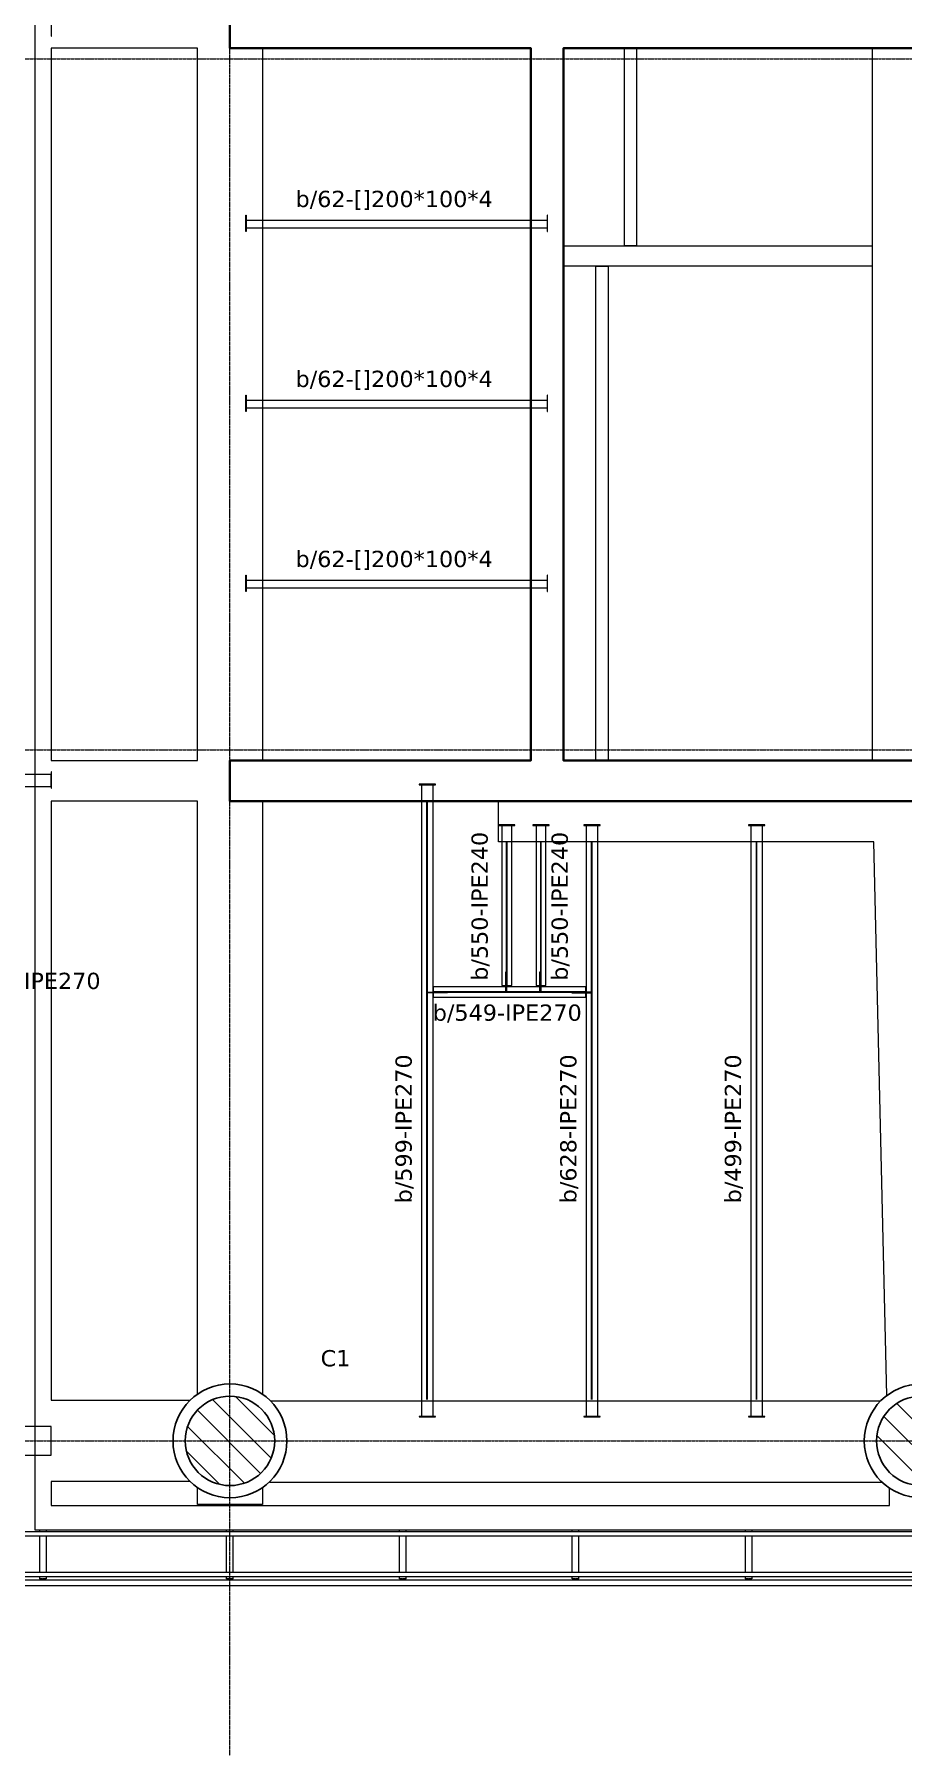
# Model space of a CAD drawing. Header units: millimetres. Extents: x -3255 to 77194, y -21218 to 30112.
# Drawn here: x 10125 to 20799, y -3871 to 17300 of the extents above; entities that cross this region are included whole.
import ezdxf
from ezdxf.enums import TextEntityAlignment as Align

# ---------------------------------------------------------------- set-up
doc = ezdxf.new("R2010")
doc.units = ezdxf.units.MM
doc.header["$LTSCALE"] = 0.9
doc.linetypes.add('Grid Line', pattern=[3.33375, 1.905, -0.47625, 0.47625, -0.47625])
for name, color, linetype, lineweight in [('0-3', 50, 'Continuous', 5), ('A_ALMA', 255, 'Continuous', 5), ('E_COLUMNAS', 1, 'Continuous', 18), ('E_COLUMNAS-2', 1, 'Continuous', 25), ('E_COLUMNAS-3', 1, 'Continuous', 35), ('E_EJES-1', 8, 'Grid Line', 9), ('E_MUROS-1', 2, 'Continuous', 35), ('E_TEXTO', 3, 'Continuous', 5), ('E_VIGAS', 5, 'Continuous', 15), ('E_VIGAS-1', 5, 'Continuous', 5), ('E_VIGAS-2', 10, 'Continuous', 5), ('P-PLATINA', 6, 'Continuous', 13), ('VIGAS_HCB', 253, 'Continuous', 15)]:
    doc.layers.add(name, color=color, linetype=linetype, lineweight=lineweight)
doc.styles.add('VERDANA', font='verdana.ttf')

# ---------------------------------------------------------------- blocks, each defined once
blk = doc.blocks.new('EST_SFM_VIGA-METALICA-SECCION-C - EST_SFM_VIGA-METALICA-UPN100-1527742-_38_00m_N_E_-NIVEL-10 DOC')
at = {"layer": 'E_VIGAS-2'}
for p, q in [((34.044, 0.018), (-34.827, 0.018)), ((-34.827, -0.032), (34.044, -0.032))]:
    blk.add_line(p, q, dxfattribs=at)
blk = doc.blocks.new('EST_SFM_VIGA-METALICA-SECCION-C - EST_SFM_VIGA-METALICA-UPN100-1527772-_38_00m_N_E_-NIVEL-10 DOC')
at = {"layer": 'E_VIGAS-2'}
for p, q in [((34.942, 0.032), (-34.929, 0.032)), ((-34.929, -0.018), (34.942, -0.018))]:
    blk.add_line(p, q, dxfattribs=at)
blk = doc.blocks.new('EST_SFM_VIGA-METALICA-SECCION-C - EST_SFM_VIGA-METALICA-UPN160-1579051-_38_00m_N_E_-NIVEL-10 DOC')
at = {"layer": 'E_VIGAS-1'}
for p, q in [((30.107, 0.047), (-30.264, 0.047)), ((-30.269, -0.018), (30.113, -0.018))]:
    blk.add_line(p, q, dxfattribs=at)
blk = doc.blocks.new('DCTIB_CNI_EST_MOD-1A-FAC_0001_rvt-2-_38_00m_N_E_-NIVEL-10 DOC')
at = {"layer": 'E_VIGAS-1'}
for p, q in [((-68.003, 139.567), (-67.921, 139.567)), ((-68.003, 139.567), (-68.003, 139.545)), ((-67.921, 139.567), (-67.921, 139.545)), ((-65.703, 139.567), (-65.621, 139.567)), ((-65.703, 139.545), (-65.703, 139.567)), ((-65.621, 139.545), (-65.621, 139.567)), ((-63.578, 139.567), (-63.496, 139.567)), ((-63.578, 139.545), (-63.578, 139.567)), ((-63.496, 139.545), (-63.496, 139.567)), ((-61.453, 139.567), (-61.371, 139.567)), ((-61.453, 139.545), (-61.453, 139.567)), ((-61.371, 139.545), (-61.371, 139.567)), ((-59.328, 139.567), (-59.246, 139.567)), ((-59.328, 139.567), (-59.328, 139.545)), ((-59.246, 139.567), (-59.246, 139.545)), ((-68.003, 139.495), (-68.003, 139.045)), ((-67.921, 139.495), (-67.921, 139.045)), ((-65.703, 139.045), (-65.703, 139.495)), ((-65.621, 139.045), (-65.621, 139.495)), ((-63.578, 139.045), (-63.578, 139.495)), ((-63.496, 139.045), (-63.496, 139.495)), ((-61.453, 139.045), (-61.453, 139.495)), ((-61.371, 139.045), (-61.371, 139.495)), ((-59.328, 139.495), (-59.328, 139.045)), ((-59.246, 139.495), (-59.246, 139.045)), ((-68.003, 138.995), (-68.003, 138.967)), ((-68.003, 138.967), (-67.921, 138.967)), ((-68.003, 138.966), (-68.003, 138.967)), ((-67.975, 138.966), (-68.003, 138.966)), ((-67.965, 138.961), (-67.965, 138.966)), ((-67.965, 138.947), (-67.965, 138.961)), ((-67.96, 138.966), (-67.96, 138.961)), ((-67.96, 138.961), (-67.96, 138.947)), ((-67.921, 138.966), (-67.949, 138.966)), ((-67.921, 138.995), (-67.921, 138.967)), ((-67.921, 138.967), (-67.921, 138.966)), ((-65.703, 138.967), (-65.703, 138.995)), ((-65.703, 138.966), (-65.703, 138.967)), ((-65.703, 138.967), (-65.621, 138.967)), ((-65.675, 138.966), (-65.703, 138.966)), ((-65.665, 138.961), (-65.665, 138.966)), ((-65.665, 138.947), (-65.665, 138.961)), ((-65.66, 138.966), (-65.66, 138.961)), ((-65.66, 138.961), (-65.66, 138.947)), ((-65.621, 138.966), (-65.649, 138.966)), ((-65.621, 138.967), (-65.621, 138.995)), ((-65.621, 138.967), (-65.621, 138.966)), ((-63.578, 138.967), (-63.578, 138.995)), ((-63.578, 138.966), (-63.578, 138.967)), ((-63.578, 138.967), (-63.496, 138.967)), ((-63.55, 138.966), (-63.578, 138.966)), ((-63.54, 138.961), (-63.54, 138.966)), ((-63.54, 138.947), (-63.54, 138.961)), ((-63.535, 138.966), (-63.535, 138.961)), ((-63.535, 138.961), (-63.535, 138.947)), ((-63.496, 138.966), (-63.524, 138.966)), ((-63.496, 138.967), (-63.496, 138.995)), ((-63.496, 138.967), (-63.496, 138.966)), ((-61.453, 138.967), (-61.453, 138.995)), ((-61.453, 138.966), (-61.453, 138.967)), ((-61.453, 138.967), (-61.371, 138.967)), ((-61.425, 138.966), (-61.453, 138.966)), ((-61.415, 138.961), (-61.415, 138.966)), ((-61.415, 138.947), (-61.415, 138.961)), ((-61.41, 138.966), (-61.41, 138.961)), ((-61.41, 138.961), (-61.41, 138.947)), ((-61.371, 138.966), (-61.399, 138.966)), ((-61.371, 138.967), (-61.371, 138.995)), ((-61.371, 138.967), (-61.371, 138.966)), ((-59.328, 138.995), (-59.328, 138.967)), ((-59.328, 138.967), (-59.246, 138.967)), ((-59.328, 138.966), (-59.328, 138.967)), ((-59.3, 138.966), (-59.328, 138.966)), ((-59.29, 138.961), (-59.29, 138.966)), ((-59.29, 138.947), (-59.29, 138.961)), ((-59.285, 138.966), (-59.285, 138.961)), ((-59.285, 138.961), (-59.285, 138.947)), ((-59.246, 138.966), (-59.274, 138.966)), ((-59.246, 138.995), (-59.246, 138.967)), ((-59.246, 138.967), (-59.246, 138.966))]:
    blk.add_line(p, q, dxfattribs=at)
for points, knots in [([(-67.965, 138.961), (-67.965, 138.962), (-67.965, 138.963), (-67.967, 138.965), (-67.968, 138.965), (-67.97, 138.966), (-67.971, 138.966), (-67.972, 138.966), (-67.974, 138.966), (-67.975, 138.966)], [0, 0, 0, 0, 0.285714, 0.428571, 0.571429, 0.678571, 0.732143, 0.785714, 1, 1, 1, 1]), ([(-67.975, 138.966), (-67.974, 138.966), (-67.973, 138.966), (-67.97, 138.966), (-67.968, 138.965), (-67.966, 138.964), (-67.965, 138.963), (-67.965, 138.962), (-67.965, 138.961)], [0, 0, 0, 0, 0.142857, 0.285714, 0.428571, 0.571429, 0.785714, 1, 1, 1, 1]), ([(-67.96, 138.961), (-67.96, 138.962), (-67.959, 138.963), (-67.958, 138.965), (-67.956, 138.965), (-67.955, 138.966), (-67.954, 138.966), (-67.952, 138.966), (-67.95, 138.966), (-67.949, 138.966)], [0, 0, 0, 0, 0.285714, 0.428571, 0.571429, 0.678571, 0.732143, 0.785714, 1, 1, 1, 1]), ([(-67.949, 138.966), (-67.95, 138.966), (-67.951, 138.966), (-67.954, 138.966), (-67.956, 138.965), (-67.958, 138.964), (-67.959, 138.963), (-67.96, 138.962), (-67.96, 138.961)], [0, 0, 0, 0, 0.142857, 0.285714, 0.428571, 0.571429, 0.785714, 1, 1, 1, 1]), ([(-65.675, 138.966), (-65.674, 138.966), (-65.673, 138.966), (-65.67, 138.966), (-65.668, 138.965), (-65.666, 138.964), (-65.665, 138.963), (-65.665, 138.962), (-65.665, 138.961)], [0.012135, 0.012135, 0.012135, 0.012135, 0.1428571, 0.2857143, 0.4285714, 0.5714286, 0.7857143, 1, 1, 1, 1]), ([(-65.665, 138.961), (-65.665, 138.962), (-65.665, 138.963), (-65.667, 138.965), (-65.668, 138.965), (-65.67, 138.966), (-65.671, 138.966), (-65.672, 138.966), (-65.674, 138.966), (-65.675, 138.966)], [0, 0, 0, 0, 0.285714, 0.428571, 0.571429, 0.678571, 0.732143, 0.785714, 1, 1, 1, 1]), ([(-65.649, 138.966), (-65.65, 138.966), (-65.651, 138.966), (-65.654, 138.966), (-65.656, 138.965), (-65.658, 138.964), (-65.659, 138.963), (-65.66, 138.962), (-65.66, 138.961)], [0, 0, 0, 0, 0.142857, 0.285714, 0.428571, 0.571429, 0.785714, 1, 1, 1, 1]), ([(-65.66, 138.961), (-65.66, 138.962), (-65.659, 138.963), (-65.658, 138.965), (-65.656, 138.965), (-65.655, 138.966), (-65.654, 138.966), (-65.652, 138.966), (-65.65, 138.966), (-65.649, 138.966)], [0, 0, 0, 0, 0.285714, 0.428571, 0.571429, 0.678571, 0.732143, 0.785714, 1, 1, 1, 1]), ([(-63.55, 138.966), (-63.549, 138.966), (-63.548, 138.966), (-63.545, 138.966), (-63.543, 138.965), (-63.541, 138.964), (-63.54, 138.963), (-63.54, 138.962), (-63.54, 138.961)], [0, 0, 0, 0, 0.142857, 0.285714, 0.428571, 0.571429, 0.785714, 1, 1, 1, 1]), ([(-63.54, 138.961), (-63.54, 138.962), (-63.54, 138.963), (-63.542, 138.965), (-63.543, 138.965), (-63.545, 138.966), (-63.546, 138.966), (-63.547, 138.966), (-63.549, 138.966), (-63.55, 138.966)], [0, 0, 0, 0, 0.285714, 0.428571, 0.571429, 0.678571, 0.732143, 0.785714, 1, 1, 1, 1]), ([(-63.524, 138.966), (-63.525, 138.966), (-63.526, 138.966), (-63.529, 138.966), (-63.531, 138.965), (-63.533, 138.964), (-63.534, 138.963), (-63.535, 138.962), (-63.535, 138.961)], [0, 0, 0, 0, 0.142857, 0.285714, 0.428571, 0.571429, 0.785714, 1, 1, 1, 1]), ([(-63.535, 138.961), (-63.535, 138.962), (-63.534, 138.963), (-63.533, 138.965), (-63.531, 138.965), (-63.53, 138.966), (-63.529, 138.966), (-63.527, 138.966), (-63.525, 138.966), (-63.524, 138.966)], [0, 0, 0, 0, 0.285714, 0.428571, 0.571429, 0.678571, 0.732143, 0.785714, 1, 1, 1, 1]), ([(-61.425, 138.966), (-61.424, 138.966), (-61.423, 138.966), (-61.42, 138.966), (-61.418, 138.965), (-61.416, 138.964), (-61.415, 138.963), (-61.415, 138.962), (-61.415, 138.961)], [0, 0, 0, 0, 0.142857, 0.285714, 0.428571, 0.571429, 0.785714, 1, 1, 1, 1]), ([(-61.415, 138.961), (-61.415, 138.962), (-61.415, 138.963), (-61.417, 138.965), (-61.418, 138.965), (-61.42, 138.966), (-61.421, 138.966), (-61.422, 138.966), (-61.424, 138.966), (-61.425, 138.966)], [0, 0, 0, 0, 0.285714, 0.428571, 0.571429, 0.678571, 0.732143, 0.785714, 1, 1, 1, 1]), ([(-61.399, 138.966), (-61.4, 138.966), (-61.401, 138.966), (-61.404, 138.966), (-61.406, 138.965), (-61.408, 138.964), (-61.409, 138.963), (-61.41, 138.962), (-61.41, 138.961)], [0, 0, 0, 0, 0.142857, 0.285714, 0.428571, 0.571429, 0.785714, 1, 1, 1, 1]), ([(-61.41, 138.961), (-61.41, 138.962), (-61.409, 138.963), (-61.408, 138.965), (-61.406, 138.965), (-61.405, 138.966), (-61.404, 138.966), (-61.402, 138.966), (-61.4, 138.966), (-61.399, 138.966)], [0, 0, 0, 0, 0.285714, 0.428571, 0.571429, 0.678571, 0.732143, 0.785714, 1, 1, 1, 1]), ([(-59.29, 138.961), (-59.29, 138.962), (-59.29, 138.963), (-59.292, 138.965), (-59.293, 138.965), (-59.295, 138.966), (-59.296, 138.966), (-59.297, 138.966), (-59.299, 138.966), (-59.3, 138.966)], [0, 0, 0, 0, 0.285714, 0.428571, 0.571429, 0.678571, 0.732143, 0.785714, 1, 1, 1, 1]), ([(-59.3, 138.966), (-59.299, 138.966), (-59.298, 138.966), (-59.295, 138.966), (-59.293, 138.965), (-59.291, 138.964), (-59.29, 138.963), (-59.29, 138.962), (-59.29, 138.961)], [0, 0, 0, 0, 0.142857, 0.285714, 0.428571, 0.571429, 0.785714, 1, 1, 1, 1]), ([(-59.285, 138.961), (-59.285, 138.962), (-59.284, 138.963), (-59.283, 138.965), (-59.281, 138.965), (-59.28, 138.966), (-59.279, 138.966), (-59.277, 138.966), (-59.275, 138.966), (-59.274, 138.966)], [0, 0, 0, 0, 0.285714, 0.428571, 0.571429, 0.678571, 0.732143, 0.785714, 1, 1, 1, 1]), ([(-59.274, 138.966), (-59.275, 138.966), (-59.276, 138.966), (-59.279, 138.966), (-59.281, 138.965), (-59.283, 138.964), (-59.284, 138.963), (-59.285, 138.962), (-59.285, 138.961)], [0, 0, 0, 0, 0.142857, 0.285714, 0.428571, 0.571429, 0.785714, 1, 1, 1, 1])]:
    blk.add_open_spline(points, degree=3, knots=knots, dxfattribs=at)
for name, p in [('EST_SFM_VIGA-METALICA-SECCION-C - EST_SFM_VIGA-METALICA-UPN100-1527742-_38_00m_N_E_-NIVEL-10 DOC', (-39.77, 139.527)), ('EST_SFM_VIGA-METALICA-SECCION-C - EST_SFM_VIGA-METALICA-UPN160-1579051-_38_00m_N_E_-NIVEL-10 DOC', (-40.084, 138.9)), ('EST_SFM_VIGA-METALICA-SECCION-C - EST_SFM_VIGA-METALICA-UPN100-1527772-_38_00m_N_E_-NIVEL-10 DOC', (-40.169, 139.013))]:
    blk.add_blockref(name, p, dxfattribs=at)
blk = doc.blocks.new('EST_SCM_COLUMNA-SECCION-CIRCULAR - EST_SCM_COLUMNA-CONCRETO-CIRCULAR_Ø_110cm-1246208-_38_00m_N_E_-NIVEL-10 DOC')
at = {"layer": 'E_COLUMNAS'}
h = blk.add_hatch(dxfattribs=at)
h.set_pattern_fill('FP_23', color=256, style=0, pattern_type=2)
h.set_pattern_definition([(135, (65.662, -140.662), (-0.15909903, -0.15909903), [])])
h.paths.add_polyline_path([(0.041, -0.548), (0.122, -0.536), (0.201, -0.512), (0.275, -0.476), (0.343, -0.43), (0.405, -0.372), (0.454, -0.31), (0.496, -0.239), (0.526, -0.162), (0.544, -0.082), (0.55, 0), (0.541, 0.093), (0.526, 0.162), (0.49, 0.248), (0.454, 0.31), (0.4, 0.377), (0.343, 0.43), (0.275, 0.476), (0.201, 0.512), (0.122, 0.536), (0.041, 0.548), (-0.041, 0.548), (-0.122, 0.536), (-0.201, 0.512), (-0.275, 0.476), (-0.343, 0.43), (-0.403, 0.374), (-0.454, 0.31), (-0.496, 0.239), (-0.526, 0.162), (-0.544, 0.082), (-0.55, 0), (-0.544, -0.082), (-0.526, -0.162), (-0.49, -0.248), (-0.454, -0.31), (-0.4, -0.377), (-0.343, -0.43), (-0.275, -0.476), (-0.201, -0.512), (-0.122, -0.536), (-0.041, -0.548)])
at = {"layer": 'E_COLUMNAS-2'}
for start, end in [(360, 180), (180, 360)]:
    blk.add_arc((0, 0), 0.55, start, end, dxfattribs=at)
blk = doc.blocks.new('EST_SCM_COLUMNA-SECCION-CIRCULAR - EST_SCM_COLUMNA-CONCRETO-CIRCULAR_Ø_110cm-V27-_38_00m_N_E_-NIVEL-10 DOC')
at = {"layer": 'E_COLUMNAS'}
h = blk.add_hatch(dxfattribs=at)
h.set_pattern_fill('FP_6', color=256, style=0, pattern_type=2)
h.set_pattern_definition([(135, (57.162, -140.662), (-0.15909903, -0.15909903), [])])
h.paths.add_polyline_path([(-0.041, -0.548), (0.041, -0.548), (0.124, -0.536), (0.201, -0.512), (0.275, -0.476), (0.343, -0.43), (0.41, -0.366), (0.454, -0.31), (0.496, -0.239), (0.528, -0.152), (0.545, -0.072), (0.549, 0.01), (0.542, 0.091), (0.526, 0.162), (0.496, 0.239), (0.454, 0.31), (0.403, 0.374), (0.343, 0.43), (0.275, 0.476), (0.201, 0.512), (0.122, 0.536), (0.041, 0.548), (-0.041, 0.548), (-0.122, 0.536), (-0.201, 0.512), (-0.275, 0.476), (-0.351, 0.422), (-0.403, 0.374), (-0.454, 0.31), (-0.496, 0.239), (-0.526, 0.162), (-0.545, 0.072), (-0.55, 0), (-0.544, -0.082), (-0.526, -0.162), (-0.496, -0.239), (-0.454, -0.31), (-0.403, -0.374), (-0.343, -0.43), (-0.267, -0.48), (-0.192, -0.515), (-0.122, -0.536), (-0.06, -0.546)])
at = {"layer": 'E_COLUMNAS-2'}
for start, end in [(360, 180), (180, 360)]:
    blk.add_arc((0, 0), 0.55, start, end, dxfattribs=at)

msp = doc.modelspace()

# ---------------------------------------------------------------- linework, layer by layer
at = {"layer": 'A_ALMA'}
for p, q in [((14951.4, 510), (14951.4, 7860.1)), ((14958, 510), (14958, 7860.1)), ((15930.5, 5600.1), (15930.5, 7360.1)), ((15936.7, 5600.1), (15936.7, 7360.1)), ((16350.5, 5600.1), (16350.5, 7360.1)), ((16356.7, 5600.1), (16356.7, 7360.1)), ((16976.4, 510), (16976.4, 7370.1)), ((16983, 510), (16983, 7370.1)), ((19001.4, 510), (19001.4, 7360.1)), ((19008, 510), (19008, 7360.1)), ((15032.2, 5525.9), (16902.2, 5525.9)), ((15032.2, 5519.3), (16902.2, 5519.3))]:
    msp.add_line(p, q, dxfattribs=at)
at = {"layer": 'E_COLUMNAS-2'}
for centre in [(12528.7, 0), (21028.7, 0)]:
    msp.add_circle(centre, 700, dxfattribs=at)
at = {"layer": 'E_EJES-1'}
for p, q in [((12528.7, -3871.2), (12528.7, 29212.2)), ((0, 17000), (76293.9, 17000)), ((0, 8500), (76293.9, 8500)), ((0, 0), (76293.9, 0))]:
    msp.add_line(p, q, dxfattribs=at)
at = {"layer": 'E_MUROS-1'}
msp.add_lwpolyline([(21028.9, 17630.1), (21028.9, 17130.1), (16628.8, 17130.1), (16628.8, 8370.1), (21028.9, 8370.1), (21028.9, 7870.1), (12528.9, 7870.1), (12528.9, 8370.1), (16228.8, 8370.1), (16228.8, 17130.1), (12528.9, 17130.1), (12528.9, 17630.1)], close=True, dxfattribs=at)
at = {"layer": 'E_VIGAS', "color": 30, "true_color": 0xf26722}
for p, q in [((12929.7, 17120.2), (12929.7, 8360.2)), ((16628.8, 14697.7), (20428.9, 14697.8)), ((20428.9, 14447.8), (16628.8, 14447.7)), ((12929.7, 7860.2), (12929.7, 573.7)), ((20528.8, 490), (13028.6, 490)), ((13019.6, -510), (20539.8, -510)), ((20640.3, -795.9), (20640.3, -582.3))]:
    msp.add_line(p, q, dxfattribs=at)
for points in [[(10129.7, 26595.9), (10129.8, -1095.9), (65929.9, -1095.8), (65929.9, 26595.9)], [(10329.7, 17132.5), (10329.7, 8370.1), (12129.7, 8370.1), (12129.7, 17132.5)]]:
    msp.add_lwpolyline(points, close=True, dxfattribs=at)
for points in [[(17528.8, 17127.7), (17528.8, 14697.7), (17378.8, 14697.7), (17378.8, 17127.7)], [(20429.9, 8370.1), (20429.9, 8370.1), (20429.9, 17130.1), (20429.9, 17130.1)], [(17028.8, 8367.7), (17028.7, 14447.7), (17178.7, 14447.8), (17178.8, 8367.7)], [(12129.7, 574.4), (12129.7, 7870.1), (10329.7, 7870.1), (10329.7, 500), (12039.8, 500)], [(20607.7, 558.5), (20444.1, 7370.1), (16294.7, 7370.1), (15994.3, 7370.1), (15829.7, 7370.1), (15829.7, 7870.1)], [(12039.8, -500), (10329.7, -500), (10329.7, -795.9), (20640.3, -795.9)], [(12929.7, -574.5), (12929.7, -781.2), (12129.7, -781.2), (12129.7, -574.4)]]:
    msp.add_lwpolyline(points, dxfattribs=at)
at = {"layer": 'P-PLATINA'}
for points in [[(15920.5, 5769.9), (15930.5, 5769.9), (15930.5, 5525.9), (15920.5, 5525.9)], [(16340.5, 5769.9), (16350.5, 5769.9), (16350.5, 5525.9), (16340.5, 5525.9)], [(15202, 5519.3), (15202, 5509.3), (14958, 5509.3), (14958, 5519.3)], [(16732.4, 5519.3), (16732.4, 5509.3), (16976.4, 5509.3), (16976.4, 5519.3)]]:
    msp.add_lwpolyline(points, close=True, dxfattribs=at)
at = {"layer": 'VIGAS_HCB', "color": 8}
for points in [[(10329.7, 17480.1), (10329.7, 17280.1), (10335.7, 17280.1), (10335.7, 17480.1)], [(10329.7, 8228.5), (10329.7, 8028.5), (10335.7, 8028.5), (10335.7, 8228.5)], [(15054.7, 8076.1), (14854.7, 8076.1), (14854.7, 8070.1), (15054.7, 8070.1)], [(16033.6, 7576.1), (15833.6, 7576.1), (15833.6, 7570.1), (16033.6, 7570.1)], [(16453.6, 7576.1), (16253.6, 7576.1), (16253.6, 7570.1), (16453.6, 7570.1)], [(17079.7, 7576.1), (16879.7, 7576.1), (16879.7, 7570.1), (17079.7, 7570.1)], [(19104.7, 7576.1), (18904.7, 7576.1), (18904.7, 7570.1), (19104.7, 7570.1)], [(15054.7, 300), (14854.7, 300), (14854.7, 294), (15054.7, 294)], [(17079.7, 300), (16879.7, 300), (16879.7, 294), (17079.7, 294)], [(19104.7, 300), (18904.7, 300), (18904.7, 294), (19104.7, 294)]]:
    msp.add_lwpolyline(points, close=True, dxfattribs=at)
at = {"layer": 'VIGAS_HCB'}
for points in [[(12728.9, 15075.1), (12728.9, 14875.1), (12722.9, 14875.1), (12722.9, 15075.1)], [(16428.8, 15075.1), (16428.8, 14875.1), (16434.8, 14875.1), (16434.8, 15075.1)], [(16428.8, 14915.1), (12938.9, 14915.1), (12728.9, 14915.1), (12728.9, 15015.1), (16428.8, 15015.1)], [(12728.9, 12861.7), (12728.9, 12661.7), (12722.9, 12661.7), (12722.9, 12861.7)], [(16428.8, 12701.7), (12938.9, 12701.7), (12728.9, 12701.7), (12728.9, 12801.7), (16428.8, 12801.7)], [(16428.8, 12861.7), (16428.8, 12661.7), (16434.8, 12661.7), (16434.8, 12861.7)], [(12728.9, 10646.7), (12728.9, 10446.7), (12722.9, 10446.7), (12722.9, 10646.7)], [(16428.8, 10486.7), (12938.9, 10486.7), (12728.9, 10486.7), (12728.9, 10586.7), (16428.8, 10586.7)], [(16428.8, 10646.7), (16428.8, 10446.7), (16434.8, 10446.7), (16434.8, 10646.7)], [(3954.7, 8047.5), (10329.7, 8047.5), (10329.7, 8197.5), (3954.7, 8197.5)], [(14887.2, 8070.1), (15022.2, 8070.1), (15022.2, 300), (14887.2, 300)], [(15873.6, 5600.1), (15993.6, 5600.1), (15993.6, 7570.1), (15873.6, 7570.1)], [(16293.6, 5600.1), (16413.6, 5600.1), (16413.6, 7570.1), (16293.6, 7570.1)], [(16912.2, 7570.1), (17047.2, 7570.1), (17047.2, 300), (16912.2, 300)], [(18937.2, 7570.1), (19072.2, 7570.1), (19072.2, 300), (18937.2, 300)], [(15032.2, 5590.1), (16902.2, 5590.1), (16902.2, 5455.1), (15032.2, 5455.1)], [(10329.8, 175), (4264.7, 175), (4264.7, -175), (10329.8, -175)]]:
    msp.add_lwpolyline(points, close=True, dxfattribs=at)

# ---------------------------------------------------------------- block references
at = {"layer": '0-3', "xscale": 1000, "yscale": 1000, "zscale": 1000}
msp.add_blockref('DCTIB_CNI_EST_MOD-1A-FAC_0001_rvt-2-_38_00m_N_E_-NIVEL-10 DOC', (78190.8, -140662.4), dxfattribs=at)
at = {"layer": 'E_COLUMNAS-3', "xscale": 1000, "yscale": 1000, "zscale": 1000}
for name, p in [('EST_SCM_COLUMNA-SECCION-CIRCULAR - EST_SCM_COLUMNA-CONCRETO-CIRCULAR_Ø_110cm-1246208-_38_00m_N_E_-NIVEL-10 DOC', (12528.7, 0)), ('EST_SCM_COLUMNA-SECCION-CIRCULAR - EST_SCM_COLUMNA-CONCRETO-CIRCULAR_Ø_110cm-V27-_38_00m_N_E_-NIVEL-10 DOC', (21028.7, 0))]:
    msp.add_blockref(name, p, dxfattribs=at)

# ---------------------------------------------------------------- texts
at = {"layer": 'E_TEXTO', "style": 'VERDANA'}
for p in [(14547.7, 15176.8), (14547.7, 12963.4), (14547.7, 10748.4)]:
    msp.add_text('b/62-[]200*100*4', height=200, rotation=0.0001, dxfattribs=at).set_placement(p, align=Align.CENTER)
at = {"layer": 'E_TEXTO', "char_height": 200, "width": 1206.139, "attachment_point": 1, "style": 'VERDANA'}
for s, insert, rotation in [('b/550-IPE240', (15498.5, 5658.9), 90), ('b/550-IPE240', (16482.5, 5658.9), 90), ('b/549-IPE270', (15022.2, 5367.9), 0.0001), ('b/599-IPE270', (14563.7, 2921.7), 90), ('b/628-IPE270', (16588.7, 2921.7), 90), ('b/499-IPE270', (18613.7, 2921.7), 90)]:
    msp.add_mtext(s, dxfattribs=dict(at, insert=insert, rotation=rotation))
at = {"layer": 'E_TEXTO', "char_height": 200, "attachment_point": 1, "style": 'VERDANA'}
for s, insert, width in [('b/508-IPE270', (9105.3, 5758.2), 1206.139), ('C1', (13643.7, 1116.6), 459.968)]:
    msp.add_mtext(s, dxfattribs=dict(at, insert=insert, width=width))

doc.saveas('drawing.dxf')
